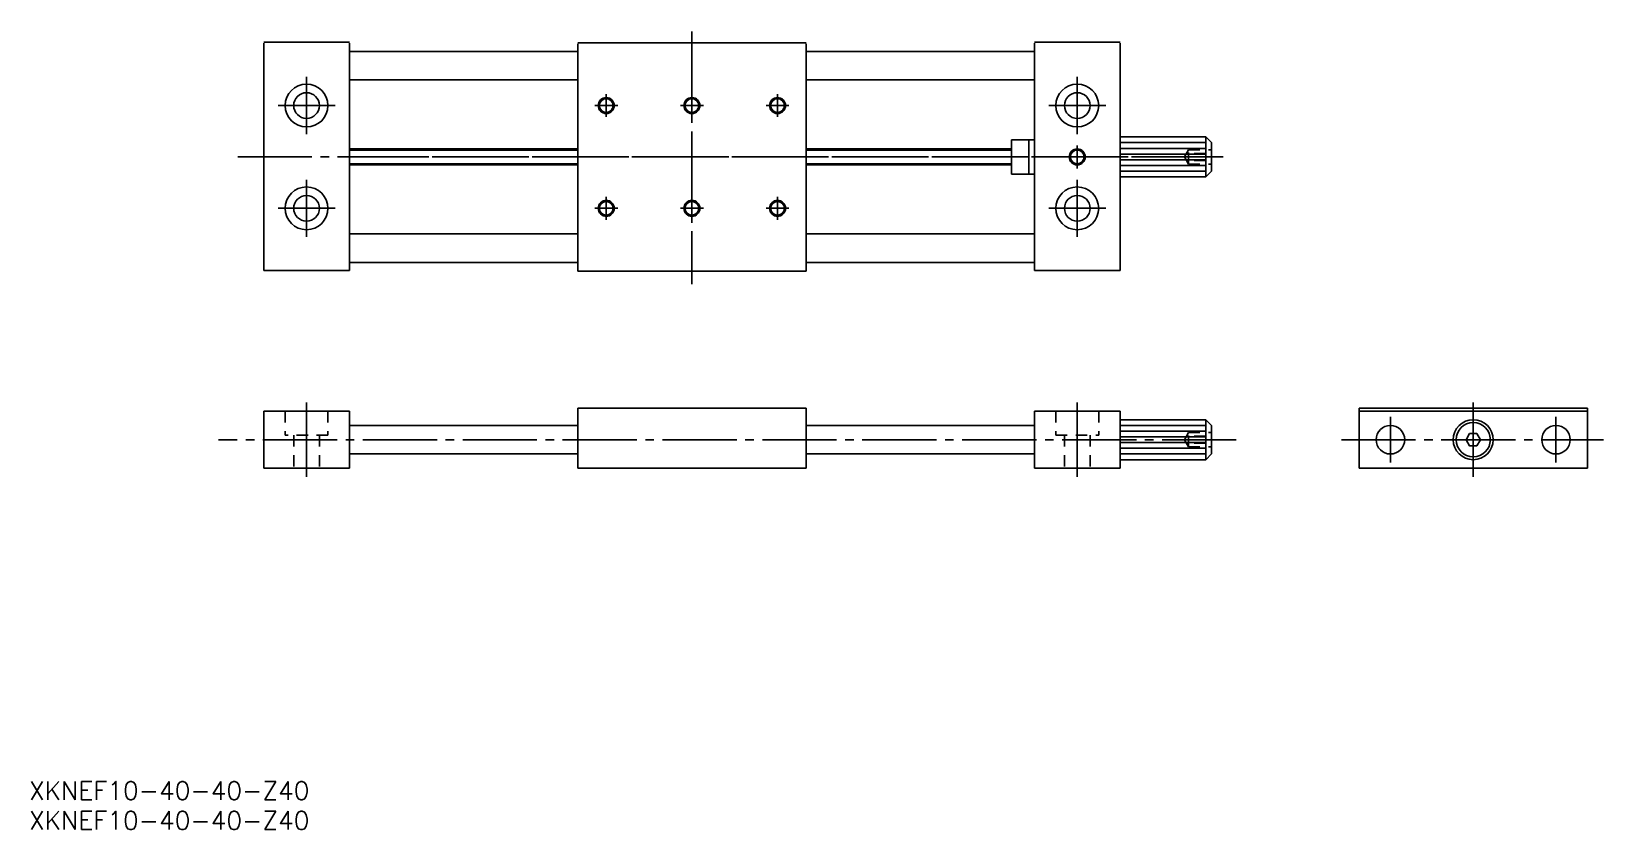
# Model space of a CAD drawing. Extents: x -21 to 255, y 18 to 158.
import ezdxf

# ---------------------------------------------------------------- set-up
doc = ezdxf.new("R2010")
doc.units = 0
doc.linetypes.add('CENTER', pattern=[17.5, 13, -1.5, 1.5, -1.5])
doc.linetypes.add('DASHED', pattern=[3.5, 2, -1.5])
doc.layers.get('0').update_dxf_attribs({"linetype": 'CONTINUOUS'})
doc.layers.add('CENTER', color=1, linetype='CENTER')
doc.styles.get("Standard").update_dxf_attribs({"font": 'txt.shx', "bigfont": 'extfont.shx'})

msp = doc.modelspace()

# ---------------------------------------------------------------- linework, layer by layer
at = {"color": 7, "linetype": 'CONTINUOUS'}
for p, q in [((35, 155.89), (20, 155.89)), ((20, 155.7), (20, 115.89)), ((35, 155.7), (35, 115.89)), ((35, 154.28), (75, 154.28)), ((75, 155.79), (115, 155.79)), ((75, 155.6), (75, 115.79)), ((115, 155.6), (115, 115.79)), ((115, 154.28), (155, 154.28)), ((155, 155.89), (170, 155.89)), ((155, 155.7), (155, 115.89)), ((170, 155.7), (170, 115.89)), ((35, 149.28), (75, 149.28)), ((115, 149.28), (155, 149.28)), ((151, 138.79), (151, 132.79)), ((151, 138.79), (155, 138.79)), ((154, 138.79), (154, 132.79)), ((170, 139.29), (185, 139.29)), ((185, 139.29), (185, 132.29)), ((185, 139.29), (186, 138.29)), ((186, 138.29), (186, 133.29)), ((35, 137.19), (75, 137.19)), ((115, 137.19), (151, 137.19)), ((35, 134.39), (75, 134.39)), ((115, 134.39), (151, 134.39)), ((151, 132.79), (155, 132.79)), ((170, 132.29), (185, 132.29)), ((186, 133.29), (185, 132.29)), ((35, 122.3), (75, 122.3)), ((115, 122.3), (155, 122.3)), ((35, 115.89), (20, 115.89)), ((35, 117.3), (75, 117.3)), ((75, 115.79), (115, 115.79)), ((115, 117.3), (155, 117.3)), ((155, 115.89), (170, 115.89)), ((20, 91.27), (20, 81.27)), ((35, 91.27), (20, 91.27)), ((35, 91.27), (35, 81.27)), ((115, 91.77), (75, 91.77)), ((75, 91.77), (75, 81.27)), ((115, 91.77), (115, 81.27)), ((170, 91.27), (155, 91.27)), ((155, 91.27), (155, 81.27)), ((170, 91.27), (170, 81.27)), ((211.86, 91.77), (251.86, 91.77)), ((211.86, 81.27), (211.86, 91.77)), ((211.86, 91.27), (251.86, 91.27)), ((251.86, 81.27), (251.86, 91.77)), ((75, 88.77), (35, 88.77)), ((155, 88.77), (115, 88.77)), ((170, 89.77), (185, 89.77)), ((185, 89.77), (185, 82.77)), ((185, 89.77), (186, 88.77)), ((186, 88.77), (186, 83.77)), ((75, 83.77), (35, 83.77)), ((155, 83.77), (115, 83.77)), ((170, 82.77), (185, 82.77)), ((186, 83.77), (185, 82.77)), ((35, 81.27), (20, 81.27)), ((115, 81.27), (75, 81.27)), ((170, 81.27), (155, 81.27)), ((211.86, 81.27), (251.86, 81.27))]:
    msp.add_line(p, q, dxfattribs=at)
at = {"color": 3, "linetype": 'CONTINUOUS'}
for p, q in [((170, 138.29), (185, 138.29)), ((35, 136.99), (75, 136.99)), ((115, 136.99), (151, 136.99)), ((170, 137.29), (185, 137.29)), ((170, 136.29), (185, 136.29)), ((170, 135.29), (185, 135.29)), ((35, 134.59), (75, 134.59)), ((115, 134.59), (151, 134.59)), ((170, 134.29), (185, 134.29)), ((170, 133.29), (185, 133.29)), ((170, 88.77), (185, 88.77)), ((170, 87.77), (185, 87.77)), ((170, 86.77), (185, 86.77)), ((170, 85.77), (185, 85.77)), ((170, 84.77), (185, 84.77)), ((170, 83.77), (185, 83.77))]:
    msp.add_line(p, q, dxfattribs=at)
at = {"color": 3, "linetype": 'DASHED'}
for p, q in [((182, 137.04), (181.28, 135.79)), ((181.28, 135.79), (182, 134.54)), ((182, 137.04), (186, 137.04)), ((182, 134.54), (182, 137.04)), ((185, 136.42), (182, 136.42)), ((185, 135.17), (182, 135.17)), ((182, 134.54), (186, 134.54)), ((23.75, 91.27), (23.75, 87.07)), ((31.25, 91.27), (31.25, 87.07)), ((158.75, 91.27), (158.75, 87.07)), ((166.25, 91.27), (166.25, 87.07)), ((31.25, 87.07), (23.75, 87.07)), ((25.25, 87.07), (25.25, 81.27)), ((29.75, 87.07), (29.75, 81.27)), ((158.75, 87.07), (166.25, 87.07)), ((160.25, 87.07), (160.25, 81.27)), ((164.75, 87.07), (164.75, 81.27)), ((182, 87.52), (181.28, 86.27)), ((181.28, 86.27), (182, 85.02)), ((182, 87.52), (186, 87.52)), ((182, 85.02), (182, 87.52)), ((185, 86.9), (182, 86.9)), ((185, 85.65), (182, 85.65)), ((182, 85.02), (186, 85.02))]:
    msp.add_line(p, q, dxfattribs=at)
at = {"color": 3, "linetype": 'CONTINUOUS'}
msp.add_lwpolyline([(231.23, 87.36), (230.61, 86.27), (231.23, 85.19), (232.48, 85.19), (233.11, 86.27), (232.48, 87.36)], close=True, dxfattribs=at)
for centre, radius in [((27.5, 144.79), 3.75), ((80, 144.79), 1.4), ((80, 144.79), 1.4), ((95, 144.79), 1.4), ((95, 144.79), 1.4), ((110, 144.79), 1.4), ((110, 144.79), 1.4), ((162.5, 144.79), 3.75), ((162.5, 135.79), 1.4), ((162.5, 135.79), 1.4), ((27.5, 126.79), 3.75), ((162.5, 126.79), 3.75), ((80, 126.79), 1.4), ((80, 126.79), 1.4), ((95, 126.79), 1.4), ((95, 126.79), 1.4), ((110, 126.79), 1.4), ((110, 126.79), 1.4)]:
    msp.add_circle(centre, radius, dxfattribs=at)
at = {"color": 7, "linetype": 'CONTINUOUS'}
for centre, radius in [((27.5, 144.79), 2.25), ((80, 144.79), 1.2), ((80, 144.79), 1.2), ((95, 144.79), 1.2), ((95, 144.79), 1.2), ((110, 144.79), 1.2), ((110, 144.79), 1.2), ((162.5, 144.79), 2.25), ((162.5, 135.79), 1.2), ((162.5, 135.79), 1.2), ((27.5, 126.79), 2.25), ((80, 126.79), 1.2), ((80, 126.79), 1.2), ((95, 126.79), 1.2), ((95, 126.79), 1.2), ((110, 126.79), 1.2), ((110, 126.79), 1.2), ((162.5, 126.79), 2.25), ((217.36, 86.27), 2.5), ((231.86, 86.27), 3.5), ((231.86, 86.27), 3), ((246.36, 86.27), 2.5)]:
    msp.add_circle(centre, radius, dxfattribs=at)
at = {"layer": 'CENTER', "color": 1, "linetype": 'CENTER'}
for p, q in [((95, 157.77), (95, 113.52)), ((27.5, 149.79), (27.5, 139.79)), ((162.5, 149.79), (162.5, 139.79)), ((80, 146.79), (80, 142.79)), ((95, 146.79), (95, 142.79)), ((110, 146.79), (110, 142.79)), ((32.5, 144.79), (22.5, 144.79)), ((78, 144.79), (82, 144.79)), ((93, 144.79), (97, 144.79)), ((108, 144.79), (112, 144.79)), ((157.5, 144.79), (167.5, 144.79)), ((162.5, 137.79), (162.5, 133.79)), ((15.44, 135.79), (188.03, 135.79)), ((35, 135.79), (188.03, 135.79)), ((160.5, 135.79), (164.5, 135.79)), ((27.5, 131.79), (27.5, 121.79)), ((162.5, 131.79), (162.5, 121.79)), ((32.5, 126.79), (22.5, 126.79)), ((78, 126.79), (82, 126.79)), ((80, 128.79), (80, 124.79)), ((93, 126.79), (97, 126.79)), ((95, 128.79), (95, 124.79)), ((108, 126.79), (112, 126.79)), ((110, 128.79), (110, 124.79)), ((157.5, 126.79), (167.5, 126.79)), ((27.5, 92.78), (27.5, 78.55)), ((162.5, 92.78), (162.5, 78.55)), ((231.86, 79.77), (231.86, 93.27)), ((217.36, 82.27), (217.36, 90.27)), ((246.36, 82.27), (246.36, 90.27)), ((190.35, 86.27), (12.07, 86.27)), ((208.76, 86.27), (254.69, 86.27))]:
    msp.add_line(p, q, dxfattribs=at)

# ---------------------------------------------------------------- texts
at = {"color": 7, "linetype": 'CONTINUOUS'}
for p in [(-21.11, 23.22), (-21.11, 18)]:
    msp.add_text('XKNEF10-40-40-Z40', height=3.2, dxfattribs=at).set_placement(p)

doc.saveas('drawing.dxf')
